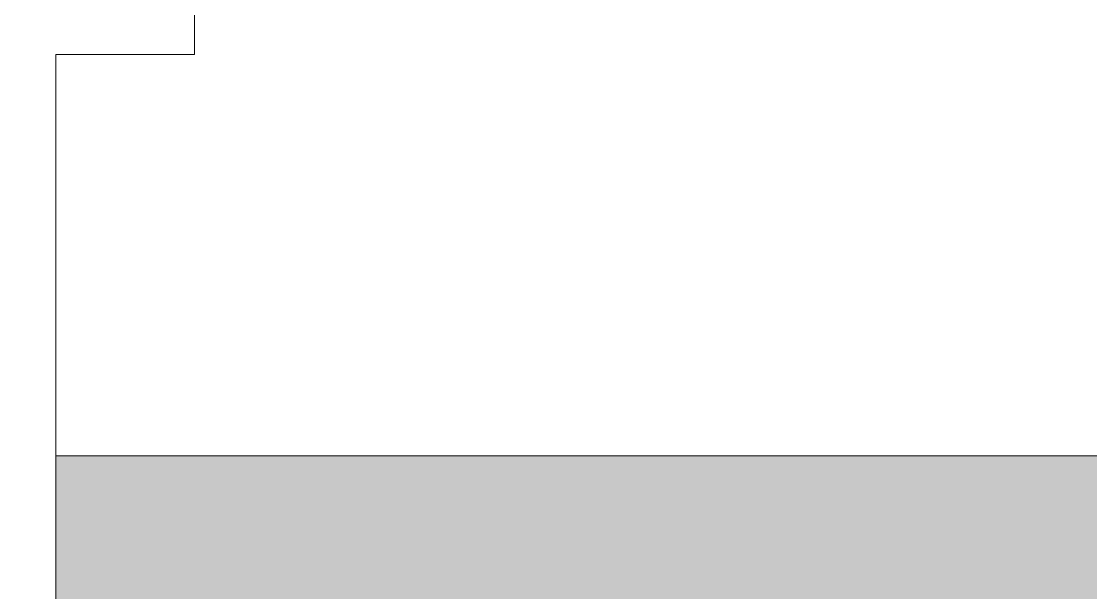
# Model space of a CAD drawing. Header units: millimetres. Extents: x 81773 to 282675, y -8553 to 29000.
# Drawn here: x 110327.5 to 110404.8, y 6621.1 to 6662.4 of the extents above; entities that cross this region are included whole.
import ezdxf

# ---------------------------------------------------------------- set-up
doc = ezdxf.new("R2010")
doc.units = ezdxf.units.MM
for name, color, linetype, lineweight in [('A-DOOR', 7, 'Continuous', 9), ('A-DOOR-FRAM', 7, 'Continuous', 13), ('A-FLOR-PATT', 7, 'Continuous', 9), ('Ограждение', 7, 'Continuous', 9), ('Поручни', 7, 'Continuous', 9)]:
    doc.layers.add(name, color=color, linetype=linetype, lineweight=lineweight)

# ---------------------------------------------------------------- blocks, each defined once
blk = doc.blocks.new('110_Дверь_СКБ_1Ст_Внутренняя1 - Д-8 950x2100h_охрана-V11-План раскладки напольных покрытий 3 этажа в осях 23-33')
at = {"layer": 'A-DOOR-FRAM'}
for p, q in [((437.5, 40), (437.5, 0)), ((437.5, 0), (427.5, 0)), ((427.5, 0), (427.5, -40))]:
    blk.add_line(p, q, dxfattribs=at)
blk = doc.blocks.new('Ограждение - Ограждение-32882452-План раскладки напольных покрытий 3 этажа в осях 23-33')
at = {"layer": 'Ограждение'}
h = blk.add_hatch(color=256, dxfattribs=at)
h.paths.add_polyline_path([(111205, 6611.019), (111190, 6612), (111190, 6620), (111180, 6620), (111180, 6631.019), (110330, 6631.019), (110330, 6620), (110370, 6620), (110370, 6611.019), (111190, 6611.019)])
h.paths.add_polyline_path([(110320, 6611.019), (110330, 6611.019), (110330, 6620), (110320, 6620), (110320, 6612), (110305, 6611.019)])
at = {"layer": 'Поручни'}
blk.add_line((111180, 6631.019), (110330, 6631.019), dxfattribs=at)

msp = doc.modelspace()

# ---------------------------------------------------------------- hatches: boundary and pattern name
at = {"layer": 'A-FLOR-PATT'}
h = msp.add_hatch(dxfattribs=at)
h.set_pattern_fill('FP_45', color=256, style=0, pattern_type=2)
h.set_pattern_definition([(270, (110710, 8520), (600, 4e-14), []), (0, (110710, 8520), (0, 600), [])])
h.paths.add_polyline_path([(110280, 10400), (110320, 10400), (110320, 9550), (110280, 9550), (110280, 10257.868)])
h.paths.add_polyline_path([(110370, 6631.019), (111180, 6631.019), (111180, 6660), (111170, 6660), (111170, 6700), (111190, 6700), (111190, 6708), (111230, 6708), (111230, 6729), (111574.77, 6729), (111574.77, 6756.235), (111676.411, 6729), (111901, 6729), (111901, 10371), (111180, 10371), (111180, 10392), (111140, 10392), (111140, 10400), (111130, 10400), (111130, 10440), (111120, 10440), (111120, 10480), (111140, 10480), (111140, 10598.019), (110270, 10598.019), (110270, 10480), (110290, 10480), (110290, 10440), (110280, 10440), (110280, 10400), (110270, 10400), (110270, 10392), (110230, 10392), (110229.216, 10371), (110160, 10371), (110160, 6729), (110280, 6729), (110280, 6708), (110320, 6708), (110320, 6700), (110340, 6700), (110340, 6660), (110330, 6660), (110330, 6631.019), (110340, 6631.019)])
h.paths.add_polyline_path([(111045.23, 6683.765), (110910, 6720), (111045.23, 6756.235), (111045.23, 6700)])
h.paths.add_polyline_path([(111273.765, 6984.77), (111310, 7120), (111346.235, 6984.77), (111283.875, 6984.77)])

# ---------------------------------------------------------------- block references
at = {"layer": 'A-DOOR', "rotation": 180}
msp.add_blockref('110_Дверь_СКБ_1Ст_Внутренняя1 - Д-8 950x2100h_охрана-V11-План раскладки напольных покрытий 3 этажа в осях 23-33', (110767.5, 6660), dxfattribs=at)
at = {"layer": 'Поручни'}
msp.add_blockref('Ограждение - Ограждение-32882452-План раскладки напольных покрытий 3 этажа в осях 23-33', (0, 0), dxfattribs=at)

doc.saveas('drawing.dxf')
